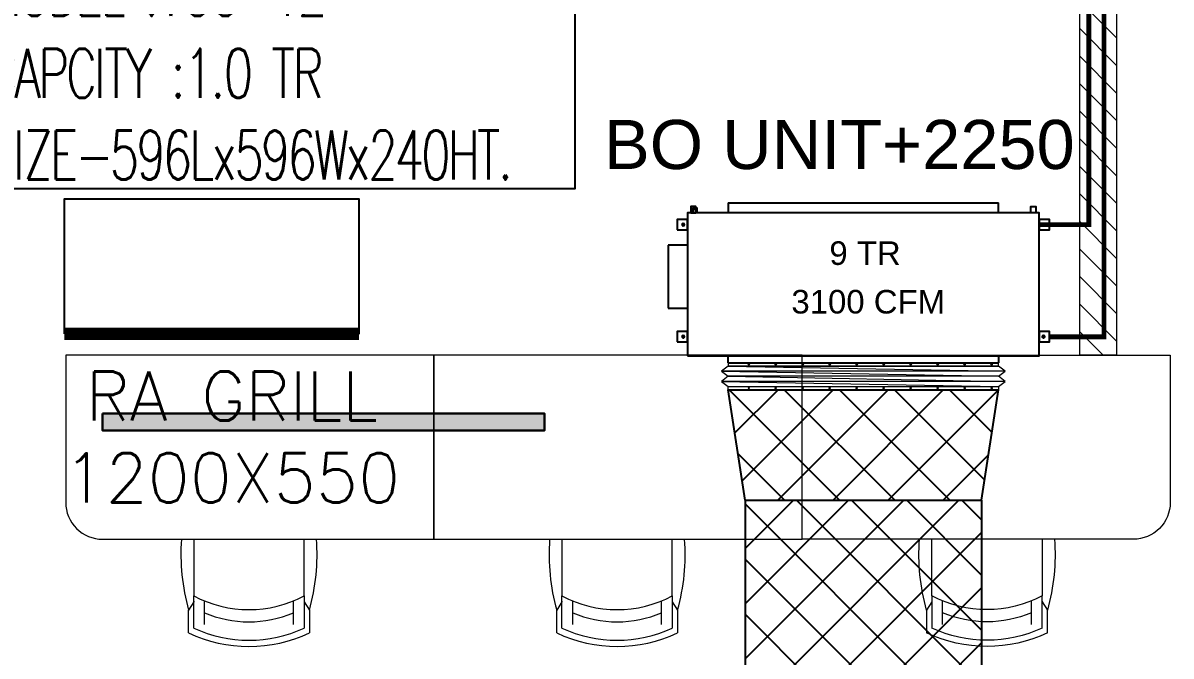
# Model space of a CAD drawing. Header units: millimetres. Extents: x 148480 to 578986, y 39883 to 155062.
# Drawn here: x 227072 to 231749, y 85482 to 88061 of the extents above; entities that cross this region are included whole.
import ezdxf

# ---------------------------------------------------------------- set-up
doc = ezdxf.new("R2010")
doc.units = ezdxf.units.MM
doc.linetypes.add('CENTERX2', pattern=[4, 2.5, -0.5, 0.5, -0.5])
doc.linetypes.add('HIDDEN', pattern=[0.375, 0.25, -0.125])
for name, color, linetype, lineweight in [('CB-AC CABLE TRAY', 213, 'Continuous', 15), ('ID - MODULAR', 44, 'Continuous', 5), ('M-HVAC-CANVAS', 8, 'Continuous', 0)]:
    doc.layers.add(name, color=color, linetype=linetype, lineweight=lineweight)
for name, color, linetype in [('EL-6FEET SUSPENDED LIGHT', 230, 'Continuous'), ('Flooring', 44, 'Continuous'), ('FRESH AIRDUCT', 3, 'Continuous'), ('Hatch 01_UC', 7, 'Continuous'), ('HVAC TEXT', 7, 'Continuous'), ('Layer4', 6, 'Continuous'), ('M HVAC DRAIN PIPE', 30, 'Continuous'), ('M-HVAC ELLIPTICAL DUCT', 6, 'Continuous'), ('M-HVAC VRV PIPE', 4, 'Continuous'), ('M-HVAC-AC TEXT', 255, 'Continuous'), ('M-HVAC-BOF', 6, 'Continuous'), ('M-HVAC-EADUCT', 140, 'Continuous'), ('M-HVAC-TEXT', 7, 'Continuous'), ('M-LP-VRF-EQUIP', 1, 'Continuous')]:
    doc.layers.add(name, color=color, linetype=linetype)
doc.styles.add('ARAIL', font='arial.ttf')
doc.styles.add('Arial_3', font='arial.ttf', dxfattribs={"height": 20.669291})
doc.styles.add('R', font='romans.shx')
doc.styles.get("Standard").update_dxf_attribs({"font": 'arial.ttf'})

# ---------------------------------------------------------------- blocks, each defined once
blk = doc.blocks.new('GFC1')
at = {"layer": 'Flooring', "color": 8, "linetype": 'HIDDEN', "ltscale": 1500}
blk.add_arc((300007.7, 78255.1), 12777.8, 229.90697, 79.60318, dxfattribs=at)
at = {"layer": 'ID - MODULAR', "color": 8, "ltscale": 500}
for p, q in [((300400.1, 86943.7), (300400.1, 86712.6)), ((300849.8, 86712.6), (300849.8, 86943.7)), ((301900.1, 86943.7), (301900.1, 86712.6)), ((302349.8, 86712.6), (302349.8, 86943.7)), ((303407.1, 86712.6), (303407.1, 86943.7)), ((303856.8, 86943.7), (303856.8, 86712.6)), ((300400.1, 86689), (300378.9, 86654.8)), ((300400.1, 86581.9), (300400.1, 86712.6)), ((300400.1, 86690.7), (300400.1, 86689)), ((300849.8, 86712.6), (300849.8, 86581.9)), ((300849.8, 86690.7), (300849.8, 86689)), ((300849.8, 86689), (300870.9, 86654.8)), ((301900.1, 86689), (301878.9, 86654.8)), ((301900.1, 86581.9), (301900.1, 86712.6)), ((301900.1, 86690.7), (301900.1, 86689)), ((302349.8, 86712.6), (302349.8, 86581.9)), ((302349.8, 86690.7), (302349.8, 86689)), ((302349.8, 86689), (302370.9, 86654.8)), ((303407.1, 86689), (303385.9, 86654.8)), ((303407.1, 86712.6), (303407.1, 86581.9)), ((303407.1, 86690.7), (303407.1, 86689)), ((303856.8, 86581.9), (303856.8, 86712.6)), ((303856.8, 86690.7), (303856.8, 86689)), ((303856.8, 86689), (303877.9, 86654.8)), ((300378.9, 86561.6), (300378.9, 86654.8)), ((300870.9, 86654.8), (300870.9, 86561.6)), ((301878.9, 86561.6), (301878.9, 86654.8)), ((302370.9, 86654.8), (302370.9, 86561.6)), ((303385.9, 86654.8), (303385.9, 86561.6)), ((303877.9, 86561.6), (303877.9, 86654.8))]:
    blk.add_line(p, q, dxfattribs=at)
at = {"layer": 'ID - MODULAR', "color": 8, "ltscale": 500, "extrusion": (0, 0, -1)}
for p, q in [((300443.9, 86595.8), (300443.9, 86692.2)), ((300806, 86595.8), (300806, 86692.2)), ((301943.9, 86595.8), (301943.9, 86692.2)), ((302306, 86595.8), (302306, 86692.2)), ((303450.9, 86595.8), (303450.9, 86692.2)), ((303813, 86595.8), (303813, 86692.2))]:
    blk.add_line(p, q, dxfattribs=at)
at = {"layer": 'ID - MODULAR', "color": 8, "ltscale": 500}
for points in [[(299878.4, 87693.7), (299878.4, 87093.7, 0.414214), (300028.4, 86943.7), (301378.4, 86943.7), (301378.4, 87693.7)], [(304378.4, 87693.7), (304378.4, 87093.7, -0.414214), (304228.4, 86943.7), (302878.4, 86943.7), (302878.4, 87693.7)]]:
    blk.add_lwpolyline(points, format="xyb", close=True, dxfattribs=at)
blk.add_lwpolyline([(301378.4, 87693.7), (301378.4, 86943.7), (302878.4, 86943.7), (302878.4, 87693.7)], close=True, dxfattribs=at)
for centre, major_axis, start_param, end_param in [((301186.1, 86882.1), (0, 838.5), 1.49727, 1.845387), ((300063.8, 86882.1), (0, 838.5), 4.437818, 4.785935), ((302686.1, 86882.1), (0, 838.5), 1.49727, 1.845387), ((301563.8, 86882.1), (0, 838.5), 4.437818, 4.785935), ((300624.9, 87137.7), (0, 480.9), 2.65511, 3.628104), ((302124.9, 87137.7), (0, 480.9), 2.65511, 3.628104), ((300624.9, 87062.8), (0, -455.9), 5.8748, 6.691551), ((302124.9, 87062.8), (0, -455.9), 5.8748, 6.691551), ((300624.9, 87087.8), (0, 580.8), 2.704257, 3.578932), ((300624.9, 87062.8), (0, -530.9), 5.845838, 6.720513), ((302124.9, 87087.8), (0, 580.8), 2.704257, 3.578932), ((302124.9, 87062.8), (0, -530.9), 5.845838, 6.720513)]:
    blk.add_ellipse(centre, major_axis=major_axis, ratio=1, start_param=start_param, end_param=end_param, dxfattribs=at)
at = {"layer": 'ID - MODULAR', "color": 8, "ltscale": 500, "extrusion": (0, 0, -1)}
for centre, major_axis, start_param, end_param in [((304193.1, 86882.1), (0, 838.5), 4.437818, 4.785935), ((303070.8, 86882.1), (0, 838.5), 1.49727, 1.845387), ((303631.9, 87137.7), (0, 480.9), 2.65511, 3.628104), ((303631.9, 87062.8), (0, -455.9), 5.8748, 6.691551), ((303631.9, 87087.8), (0, 580.8), 2.704257, 3.578932), ((303631.9, 87062.8), (0, -530.9), 5.845838, 6.720513)]:
    blk.add_ellipse(centre, major_axis=major_axis, ratio=1, start_param=start_param, end_param=end_param, dxfattribs=at)
blk = doc.blocks.new('EL-4FEET LHT')
at = {"layer": 'EL-6FEET SUSPENDED LIGHT'}
h = blk.add_hatch(color=8, dxfattribs=at)
h.set_gradient(color1=(128, 128, 128), color2=(122, 122, 122), one_color=1, tint=0.48)
h.paths.add_polyline_path([(1864094.1, -166721.5), (1864094.1, -166791.5), (1865894.1, -166791.5), (1865894.1, -166721.5)])
at = {"layer": 'EL-6FEET SUSPENDED LIGHT', "color": 8}
for points in [[(1864094.1, -166721.5), (1865894.1, -166721.5), (1865894.1, -166791.5), (1864094.1, -166791.5)], [(1864094.1, -166721.5), (1864094.1, -166791.5), (1865894.1, -166791.5), (1865894.1, -166721.5)]]:
    blk.add_lwpolyline(points, close=True, dxfattribs=at)
blk = doc.blocks.new('*U79')
for points in [[(912.1, 50), (937.1, 69), (912.1, 88), (-89, 88), (-114, 69), (-89, 50), (-114, 31), (-89, 12), (912.1, 12), (937.1, 31)], [(-89, 100), (912.1, 100), (912.1, 88), (-89, 88)], [(-89, 0), (912.1, 0), (912.1, 12), (-89, 12)]]:
    blk.add_lwpolyline(points, close=True)
blk.add_lwpolyline([(912.1, 12), (-114, 31), (937.1, 31), (-89, 50), (912.1, 50), (-114, 69), (937.1, 69), (-89, 88)])
at = {"color": 8}
for centre in [(-64, 94), (36, 94), (136, 94), (236, 94), (336, 94), (436, 94), (536, 94), (636, 94), (736, 94), (836, 94), (-64, 6), (36, 6), (136, 6), (236, 6), (336, 6), (436, 6), (536, 6), (636, 6), (736, 6), (836, 6)]:
    blk.add_circle(centre, 2.5, dxfattribs=at)
blk = doc.blocks.new('*U143')
at = {"layer": 'CB-AC CABLE TRAY', "true_color": 0xa953a0}
h = blk.add_hatch(dxfattribs=at)
h.set_pattern_fill('ANSI31', color=215, scale=25)
h.set_pattern_definition([(45, (-902924.49, 1102758.81), (-56.1266008, 56.1266008), [])])
h.paths.add_polyline_path([(-88704.9, -150.4), (-88704.9, -0.4), (-86860.2, -0.4), (-86860.2, -150.4)])
at = {"layer": 'CB-AC CABLE TRAY', "color": 215, "true_color": 0xa953a0}
blk.add_lwpolyline([(-88704.9, -150.4), (-88704.9, -0.4), (-86860.2, -0.4), (-86860.2, -150.4)], close=True, dxfattribs=at)
blk = doc.blocks.new('Ductable inverter-8TR')
at = {"layer": 'M-LP-VRF-EQUIP', "color": 6, "linetype": 'CENTERX2', "lineweight": 5}
for p, q in [((722124.4, -338928.6), (722109.8, -338928.6)), ((722116.1, -338935.9), (722116.1, -338921.2)), ((722579.9, -338928.6), (722565.2, -338928.6)), ((722572.6, -338935.9), (722572.6, -338921.2)), ((722122.2, -340396.1), (722107.5, -340396.1)), ((722116.1, -340403.5), (722116.1, -340388.8)), ((722579.9, -340396.1), (722565.2, -340396.1)), ((722572.6, -340403.5), (722572.6, -340388.8))]:
    blk.add_line(p, q, dxfattribs=at)
at = {"layer": 'M-LP-VRF-EQUIP', "color": 190}
for p, q in [((722038.2, -339112.2), (722009.9, -339112.2)), ((722009.9, -340212.5), (722009.9, -339112.2)), ((722620.2, -339112.2), (722662.1, -339112.2)), ((722662.1, -340212.5), (722662.1, -339112.2)), ((722009.9, -340212.5), (722038.2, -340212.5)), ((722662.1, -340212.5), (722620.2, -340212.5))]:
    blk.add_line(p, q, dxfattribs=at)
at = {"layer": 'M-LP-VRF-EQUIP', "color": 3}
for p, q in [((722232.8, -340457.4), (722232.8, -340378.8)), ((722489.5, -340378.8), (722489.5, -340457.4)), ((722489.5, -340457.4), (722232.8, -340457.4))]:
    blk.add_line(p, q, dxfattribs=at)
at = {"layer": 'M-LP-VRF-EQUIP', "color": 4}
for points in [[(722095.2, -338945.8), (722095.2, -338903.9), (722137.1, -338903.9), (722137.1, -338945.8)], [(722551.6, -338945.8), (722551.6, -338903.9), (722593.5, -338903.9), (722593.5, -338945.8)], [(722095.2, -340420.8), (722095.2, -340378.8), (722137.1, -340378.8), (722137.1, -340420.8)], [(722551.6, -340420.8), (722551.6, -340378.8), (722593.5, -340378.8), (722593.5, -340420.8)]]:
    blk.add_lwpolyline(points, close=True, dxfattribs=at)
at = {"layer": 'M-LP-VRF-EQUIP', "color": 190}
blk.add_lwpolyline([(722038.2, -340378.8), (722038.2, -338945.8), (722620.2, -338945.8), (722620.2, -340378.8)], close=True, dxfattribs=at)
at = {"layer": 'M-LP-VRF-EQUIP', "color": 2}
blk.add_lwpolyline([(722620.2, -338959.9), (722620.2, -338979.9), (722646.4, -338979.9), (722646.4, -338959.9)], close=True, dxfattribs=at)
at = {"layer": 'M-LP-VRF-EQUIP', "color": 6}
blk.add_lwpolyline([(722641.1, -340357.8), (722641.1, -340341.2), (722620.2, -340341.2), (722620.2, -340357.8)], close=True, dxfattribs=at)
at = {"layer": 'M-LP-VRF-EQUIP', "color": 5}
blk.add_lwpolyline([(722635.9, -340354.5), (722635.9, -340344.5), (722620.2, -340344.5), (722620.2, -340354.5)], close=True, dxfattribs=at)
at = {"layer": 'M-LP-VRF-EQUIP', "color": 2}
blk.add_lwpolyline([(722641.1, -340344.7), (722646.4, -340344.7), (722646.4, -340364.8), (722620.2, -340364.8), (722620.2, -340344.7)], dxfattribs=at)
at = {"layer": 'M-LP-VRF-EQUIP', "color": 4}
for centre in [(722116.1, -338928.6), (722572.6, -338928.6), (722116.1, -340396.1), (722572.6, -340396.1)]:
    blk.add_circle(centre, 5.24, dxfattribs=at)

msp = doc.modelspace()

# ---------------------------------------------------------------- block references
at = {"layer": 'Layer4', "linetype": 'Continuous', "rotation": 360}
msp.add_blockref('GFC1', (-72632.4, -986), dxfattribs=at)

# ---------------------------------------------------------------- next in the draw order: hatches: boundary and pattern name
at = {"layer": 'Hatch 01_UC', "linetype": 'Continuous'}
h = msp.add_hatch(dxfattribs=at)
h.set_pattern_fill('ANSI37', color=42, scale=50, angle=360)
h.set_pattern_definition([(45, (-7479.28, -1315.07), (-112.2532, 112.2532), []), (135, (-7479.28, -1315.07), (-112.2532, -112.2532), [])])
h.paths.add_polyline_path([(229945.4, 86566.5), (230014.1, 86116.5), (230976.9, 86114.8), (231045.8, 86566.5)])
h = msp.add_hatch(dxfattribs=at)
h.set_pattern_fill('ANSI37', color=42, scale=50, angle=360)
h.set_pattern_definition([(45, (771.57, -985.99), (-112.2532, 112.2532), []), (135, (771.57, -985.99), (-112.2532, -112.2532), [])])
h.paths.add_polyline_path([(230014.1, 86116.5), (230977.1, 86116.5), (230977.1, 83116.5), (230014.1, 83116.5)])

# ---------------------------------------------------------------- next in the draw order: linework, layer by layer
at = {"layer": 'FRESH AIRDUCT', "color": 1, "linetype": 'Continuous'}
msp.add_lwpolyline([(227240.7, 86794.4), (227240.7, 87344.4), (228440.7, 87344.4), (228440.7, 86794.4)], close=True, dxfattribs=at)
at = {"layer": 'FRESH AIRDUCT', "color": 1, "linetype": 'Continuous', "const_width": 50}
msp.add_lwpolyline([(228441.4, 86794.4), (227240.7, 86794.4)], dxfattribs=at)
at = {"layer": 'HVAC TEXT'}
msp.add_lwpolyline([(226882.7, 88643.5), (229320.5, 88643.5), (229320.5, 87385.5), (226882.7, 87385.5)], close=True, dxfattribs=at)
at = {"layer": 'M HVAC DRAIN PIPE', "color": 30, "linetype": 'Continuous', "const_width": 20}
msp.add_lwpolyline([(219832.2, 91764.1), (227904.4, 91764.1), (227904.4, 91287.5), (231476.2, 91287.5), (231476.2, 87024)], dxfattribs=at)
at = {"layer": 'M HVAC DRAIN PIPE', "color": 76, "linetype": 'Continuous', "const_width": 20}
msp.add_lwpolyline([(231476.2, 87024), (231476.2, 86782.6), (231254, 86782.6)], dxfattribs=at)
at = {"layer": 'M-HVAC ELLIPTICAL DUCT', "linetype": 'Continuous'}
for p, q in [((229945.4, 86566.5), (231045.8, 86566.5)), ((230014.1, 86116.5), (229945.4, 86566.5)), ((230977.1, 86116.5), (231045.8, 86566.5)), ((230014.1, 86116.5), (230014.1, 71494.6)), ((230014.1, 86116.5), (230977.1, 86116.5)), ((230977.1, 86116.5), (230977.1, 71494.6))]:
    msp.add_line(p, q, dxfattribs=at)
at = {"layer": 'M-HVAC VRV PIPE', "color": 6, "linetype": 'Continuous', "const_width": 20}
msp.add_lwpolyline([(230891.1, 90878), (231414.8, 90878), (231414.8, 87239.1), (231212.1, 87239.1)], dxfattribs=at)

# ---------------------------------------------------------------- next in the draw order: block references
at = {"layer": 'CB-AC CABLE TRAY', "color": 4, "linetype": 'HIDDEN', "rotation": 269.9997198436913}
msp.add_blockref('*U143', (231527.4, -152.4), dxfattribs=at)
at = {"layer": 'EL-6FEET SUSPENDED LIGHT', "color": 2, "rotation": 360}
msp.add_blockref('EL-4FEET LHT', (-1636698.1, 253191.7), dxfattribs=at)
at = {"layer": 'M-HVAC-CANVAS', "xscale": 1.099145299145298, "yscale": 1.099145299145298, "zscale": 1.099145299145298, "rotation": 179.9999999999998}
msp.add_blockref('*U79', (230948, 86676.4), dxfattribs=at)
at = {"layer": 'M-HVAC-EADUCT', "color": 0, "linetype": 'Continuous', "xscale": -1, "rotation": 269.9999999999998}
msp.add_blockref('Ductable inverter-8TR', (570158, -635333.5), dxfattribs=at)

# ---------------------------------------------------------------- next in the draw order: texts
at = {"layer": 'HVAC TEXT', "insert": (226923.1, 88622.9), "char_height": 200, "width": 4668.514, "attachment_point": 1, "style": 'Arial_3'}
msp.add_mtext('\\pxql;{\\Fsimplex.shx|c0;\\W0.7;\\T0.9;\\C0;VRF COMPACT CASSETTE\\PMODEL :VCC-12\\PCAPCITY :1.0 TR\\PSIZE-596Lx596Wx240HT. }', dxfattribs=at)
at = {"layer": 'M-HVAC-AC TEXT', "color": 7}
for s, p in [('9 TR ', (230357.3, 87075.2, 0)), ('3100 CFM ', (230202.5, 86877.2, 0))]:
    msp.add_text(s, height=96, dxfattribs=at).set_placement(p)
at = {"layer": 'M-HVAC-BOF', "color": 6, "lineweight": -2, "insert": (229439.2, 87665.9), "char_height": 200, "width": 1944.926, "attachment_point": 1, "style": 'ARAIL'}
msp.add_mtext('BO UNIT+2250', dxfattribs=at)
at = {"layer": 'M-HVAC-TEXT', "color": 7, "insert": (227922.6, 86641.1), "char_height": 200, "width": 13359.771, "attachment_point": 2, "style": 'R'}
msp.add_mtext('RA GRILL \\P1200X550', dxfattribs=at)

doc.saveas('drawing.dxf')
